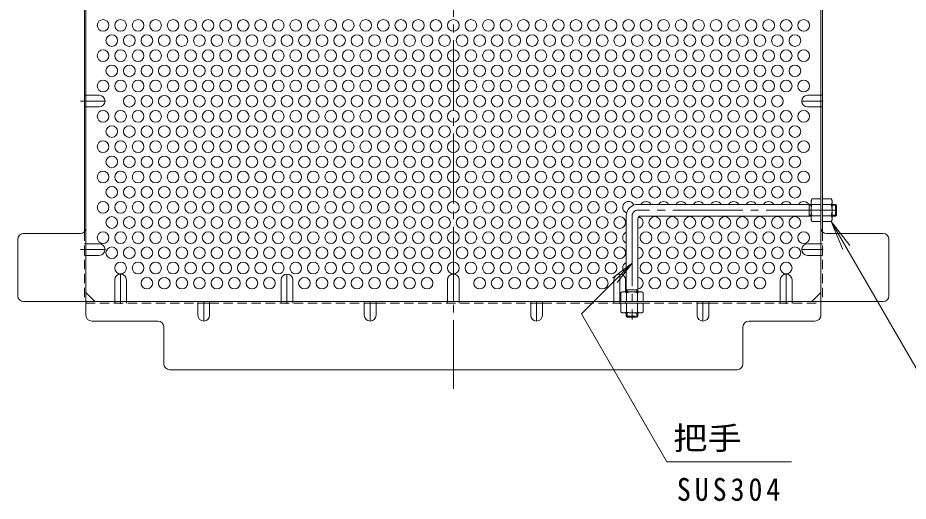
# Model space of a CAD drawing. Units: millimetres at full size, sheet at 1:4; details may follow other scales. Extents: x -752 to 1068, y -779 to 732.
# Drawn here: x 263.3 to 720.8, y 103 to 351.4 of the extents above; entities that cross this region are included whole.
import ezdxf
from ezdxf.enums import TextEntityAlignment as Align

# ---------------------------------------------------------------- set-up
doc = ezdxf.new("R2010")
doc.units = ezdxf.units.MM
doc.header["$LTSCALE"] = 4
for name, pattern in [('CHAIN1', [8, 5, -1, 1, -1]), ('CHAIN2', [12, 9, -1, 1, -1]), ('DASHED1', [1.8, 1.2, -0.6])]:
    doc.linetypes.add(name, pattern=pattern)
for name, color, linetype, lineweight in [('A-1_躯体', 3, 'Continuous', 9), ('A-5_文字', 7, 'Continuous', 9), ('A-6_寸法', 2, 'Continuous', 9), ('A-7_ハッチ', 2, 'Continuous', 9), ('A-8_記号', 2, 'Continuous', 9), ('A-B_ﾊｯﾁ', 2, 'Continuous', 9)]:
    doc.layers.add(name, color=color, linetype=linetype, lineweight=lineweight)
doc.styles.add('ＭＳ ゴシック', font='')
doc.styles.get('ＭＳ ゴシック').set_extended_font_data('MS Gothic')

msp = doc.modelspace()

# ---------------------------------------------------------------- linework, layer by layer
at = {"layer": 'A-1_躯体'}
for p, q in [((670.899, 255.557), (581.899, 255.557)), ((669.899, 249.557), (669.899, 255.557)), ((669.899, 255.057), (670.899, 255.057)), ((683.399, 255.557), (681.699, 255.557)), ((681.699, 255.057), (683.899, 255.057)), ((683.399, 249.557), (683.399, 255.557)), ((683.399, 255.557), (683.899, 255.057)), ((683.899, 250.057), (683.899, 255.057)), ((575.899, 249.557), (575.899, 210.557)), ((581.899, 248.057), (581.899, 210.557)), ((670.899, 249.557), (583.399, 249.557)), ((669.899, 250.057), (670.899, 250.057)), ((681.699, 250.057), (683.899, 250.057)), ((683.399, 249.557), (681.699, 249.557)), ((683.399, 249.557), (683.899, 250.057)), ((575.899, 211.557), (581.899, 211.557)), ((576.399, 211.557), (576.399, 210.557)), ((581.399, 211.557), (581.399, 210.557))]:
    msp.add_line(p, q, dxfattribs=at)
at = {"layer": 'A-1_躯体', "linetype": 'CHAIN2'}
for p, q in [((683.899, 252.557), (581.899, 252.557)), ((578.899, 249.557), (578.899, 196.324))]:
    msp.add_line(p, q, dxfattribs=at)
at = {"layer": 'A-1_躯体', "linetype": 'DASHED1'}
for p, q in [((575.899, 198.057), (575.899, 199.757)), ((575.899, 198.057), (581.899, 198.057)), ((575.899, 198.057), (576.399, 197.557)), ((576.399, 199.757), (576.399, 197.557)), ((576.399, 197.557), (581.399, 197.557)), ((581.399, 199.757), (581.399, 197.557)), ((581.899, 198.057), (581.399, 197.557)), ((581.899, 198.057), (581.899, 199.757))]:
    msp.add_line(p, q, dxfattribs=at)
at = {"layer": 'A-1_躯体'}
for centre, radius in [((581.899, 249.557), 6), ((583.399, 248.057), 1.5)]:
    msp.add_arc(centre, radius, 90, 180, dxfattribs=at)
at = {"layer": 'A-1_躯体', "linetype": 'CHAIN2'}
msp.add_arc((581.899, 249.557), 3, 90, 180, dxfattribs=at)
at = {"layer": 'A-5_文字'}
for p, q in [((681.266, 246.807), (753.537, 121.627)), ((681.266, 246.807), (687.245, 232.37)), ((681.266, 246.807), (690.778, 234.41)), ((578.899, 225.372), (571.289, 215.455)), ((596.808, 123.242), (552.87, 199.344)), ((660.853, 123.242), (596.808, 123.242))]:
    msp.add_line(p, q, dxfattribs=at)
msp.add_lwpolyline([(552.87, 199.344), (578.899, 225.372), (568.982, 217.763)], dxfattribs=at)
at = {"layer": 'A-6_寸法'}
for centre in [(307.099, 347.551), (316.099, 347.551), (325.099, 347.551), (334.099, 347.551), (343.099, 347.551), (352.099, 347.551), (361.099, 347.551), (370.099, 347.551), (379.099, 347.551), (388.099, 347.551), (397.099, 347.551), (406.099, 347.551), (415.099, 347.551), (424.099, 347.551), (433.099, 347.551), (442.099, 347.551), (451.099, 347.551), (460.099, 347.551), (469.099, 347.551), (478.099, 347.551), (487.099, 347.551), (496.099, 347.551), (505.099, 347.551), (514.099, 347.551), (523.099, 347.551), (532.099, 347.551), (541.099, 347.551), (550.099, 347.551), (559.099, 347.551), (568.099, 347.551), (577.099, 347.551), (586.099, 347.551), (595.099, 347.551), (604.099, 347.551), (613.099, 347.551), (622.099, 347.551), (631.099, 347.551), (640.099, 347.551), (649.099, 347.551), (658.099, 347.551), (667.099, 347.551), (311.599, 339.757), (320.599, 339.757), (329.599, 339.757), (338.599, 339.757), (347.599, 339.757), (356.599, 339.757), (365.599, 339.757), (374.599, 339.757), (383.599, 339.757), (392.599, 339.757), (401.599, 339.757), (410.599, 339.757), (419.599, 339.757), (428.599, 339.757), (437.599, 339.757), (446.599, 339.757), (455.599, 339.757), (464.599, 339.757), (473.599, 339.757), (482.599, 339.757), (491.599, 339.757), (500.599, 339.757), (509.599, 339.757), (518.599, 339.757), (527.599, 339.757), (536.599, 339.757), (545.599, 339.757), (554.599, 339.757), (563.599, 339.757), (572.599, 339.757), (581.599, 339.757), (590.599, 339.757), (599.599, 339.757), (608.599, 339.757), (617.599, 339.757), (626.599, 339.757), (635.599, 339.757), (644.599, 339.757), (653.599, 339.757), (662.599, 339.757), (307.099, 331.963), (316.099, 331.963), (325.099, 331.963), (334.099, 331.963), (343.099, 331.963), (352.099, 331.963), (361.099, 331.963), (370.099, 331.963), (379.099, 331.963), (388.099, 331.963), (397.099, 331.963), (406.099, 331.963), (415.099, 331.963), (424.099, 331.963), (433.099, 331.963), (442.099, 331.963), (451.099, 331.963), (460.099, 331.963), (469.099, 331.963), (478.099, 331.963), (487.099, 331.963), (496.099, 331.963), (505.099, 331.963), (514.099, 331.963), (523.099, 331.963), (532.099, 331.963), (541.099, 331.963), (550.099, 331.963), (559.099, 331.963), (568.099, 331.963), (577.099, 331.963), (586.099, 331.963), (595.099, 331.963), (604.099, 331.963), (613.099, 331.963), (622.099, 331.963), (631.099, 331.963), (640.099, 331.963), (649.099, 331.963), (658.099, 331.963), (667.099, 331.963), (311.599, 324.169), (320.599, 324.169), (329.599, 324.169), (338.599, 324.169), (347.599, 324.169), (356.599, 324.169), (365.599, 324.169), (374.599, 324.169), (383.599, 324.169), (392.599, 324.169), (401.599, 324.169), (410.599, 324.169), (419.599, 324.169), (428.599, 324.169), (437.599, 324.169), (446.599, 324.169), (455.599, 324.169), (464.599, 324.169), (473.599, 324.169), (482.599, 324.169), (491.599, 324.169), (500.599, 324.169), (509.599, 324.169), (518.599, 324.169), (527.599, 324.169), (536.599, 324.169), (545.599, 324.169), (554.599, 324.169), (563.599, 324.169), (572.599, 324.169), (581.599, 324.169), (590.599, 324.169), (599.599, 324.169), (608.599, 324.169), (617.599, 324.169), (626.599, 324.169), (635.599, 324.169), (644.599, 324.169), (653.599, 324.169), (662.599, 324.169), (307.099, 316.374), (316.099, 316.374), (325.099, 316.374), (334.099, 316.374), (343.099, 316.374), (352.099, 316.374), (361.099, 316.374), (370.099, 316.374), (379.099, 316.374), (388.099, 316.374), (397.099, 316.374), (406.099, 316.374), (415.099, 316.374), (424.099, 316.374), (433.099, 316.374), (442.099, 316.374), (451.099, 316.374), (460.099, 316.374), (469.099, 316.374), (478.099, 316.374), (487.099, 316.374), (496.099, 316.374), (505.099, 316.374), (514.099, 316.374), (523.099, 316.374), (532.099, 316.374), (541.099, 316.374), (550.099, 316.374), (559.099, 316.374), (568.099, 316.374), (577.099, 316.374), (586.099, 316.374), (595.099, 316.374), (604.099, 316.374), (613.099, 316.374), (622.099, 316.374), (631.099, 316.374), (640.099, 316.374), (649.099, 316.374), (658.099, 316.374), (667.099, 316.374), (320.599, 308.58), (329.599, 308.58), (338.599, 308.58), (347.599, 308.58), (356.599, 308.58), (365.599, 308.58), (374.599, 308.58), (383.599, 308.58), (392.599, 308.58), (401.599, 308.58), (410.599, 308.58), (419.599, 308.58), (428.599, 308.58), (437.599, 308.58), (446.599, 308.58), (455.599, 308.58), (464.599, 308.58), (473.599, 308.58), (482.599, 308.58), (491.599, 308.58), (500.599, 308.58), (509.599, 308.58), (518.599, 308.58), (527.599, 308.58), (536.599, 308.58), (545.599, 308.58), (554.599, 308.58), (563.599, 308.58), (572.599, 308.58), (581.599, 308.58), (590.599, 308.58), (599.599, 308.58), (608.599, 308.58), (617.599, 308.58), (626.599, 308.58), (635.599, 308.58), (644.599, 308.58), (653.599, 308.58), (307.099, 300.786), (316.099, 300.786), (325.099, 300.786), (334.099, 300.786), (343.099, 300.786), (352.099, 300.786), (361.099, 300.786), (370.099, 300.786), (379.099, 300.786), (388.099, 300.786), (397.099, 300.786), (406.099, 300.786), (415.099, 300.786), (424.099, 300.786), (433.099, 300.786), (442.099, 300.786), (451.099, 300.786), (460.099, 300.786), (469.099, 300.786), (478.099, 300.786), (487.099, 300.786), (496.099, 300.786), (505.099, 300.786), (514.099, 300.786), (523.099, 300.786), (532.099, 300.786), (541.099, 300.786), (550.099, 300.786), (559.099, 300.786), (568.099, 300.786), (577.099, 300.786), (586.099, 300.786), (595.099, 300.786), (604.099, 300.786), (613.099, 300.786), (622.099, 300.786), (631.099, 300.786), (640.099, 300.786), (649.099, 300.786), (658.099, 300.786), (667.099, 300.786), (311.599, 292.992), (320.599, 292.992), (329.599, 292.992), (338.599, 292.992), (347.599, 292.992), (356.599, 292.992), (365.599, 292.992), (374.599, 292.992), (383.599, 292.992), (392.599, 292.992), (401.599, 292.992), (410.599, 292.992), (419.599, 292.992), (428.599, 292.992), (437.599, 292.992), (446.599, 292.992), (455.599, 292.992), (464.599, 292.992), (473.599, 292.992), (482.599, 292.992), (491.599, 292.992), (500.599, 292.992), (509.599, 292.992), (518.599, 292.992), (527.599, 292.992), (536.599, 292.992), (545.599, 292.992), (554.599, 292.992), (563.599, 292.992), (572.599, 292.992), (581.599, 292.992), (590.599, 292.992), (599.599, 292.992), (608.599, 292.992), (617.599, 292.992), (626.599, 292.992), (635.599, 292.992), (644.599, 292.992), (653.599, 292.992), (662.599, 292.992), (307.099, 285.198), (316.099, 285.198), (325.099, 285.198), (334.099, 285.198), (343.099, 285.198), (352.099, 285.198), (361.099, 285.198), (370.099, 285.198), (379.099, 285.198), (388.099, 285.198), (397.099, 285.198), (406.099, 285.198), (415.099, 285.198), (424.099, 285.198), (433.099, 285.198), (442.099, 285.198), (451.099, 285.198), (460.099, 285.198), (469.099, 285.198), (478.099, 285.198), (487.099, 285.198), (496.099, 285.198), (505.099, 285.198), (514.099, 285.198), (523.099, 285.198), (532.099, 285.198), (541.099, 285.198), (550.099, 285.198), (559.099, 285.198), (568.099, 285.198), (577.099, 285.198), (586.099, 285.198), (595.099, 285.198), (604.099, 285.198), (613.099, 285.198), (622.099, 285.198), (631.099, 285.198), (640.099, 285.198), (649.099, 285.198), (658.099, 285.198), (667.099, 285.198), (311.599, 277.403), (320.599, 277.403), (329.599, 277.403), (338.599, 277.403), (347.599, 277.403), (356.599, 277.403), (365.599, 277.403), (374.599, 277.403), (383.599, 277.403), (392.599, 277.403), (401.599, 277.403), (410.599, 277.403), (419.599, 277.403), (428.599, 277.403), (437.599, 277.403), (446.599, 277.403), (455.599, 277.403), (464.599, 277.403), (473.599, 277.403), (482.599, 277.403), (491.599, 277.403), (500.599, 277.403), (509.599, 277.403), (518.599, 277.403), (527.599, 277.403), (536.599, 277.403), (545.599, 277.403), (554.599, 277.403), (563.599, 277.403), (572.599, 277.403), (581.599, 277.403), (590.599, 277.403), (599.599, 277.403), (608.599, 277.403), (617.599, 277.403), (626.599, 277.403), (635.599, 277.403), (644.599, 277.403), (653.599, 277.403), (662.599, 277.403), (307.099, 269.609), (316.099, 269.609), (325.099, 269.609), (334.099, 269.609), (343.099, 269.609), (352.099, 269.609), (361.099, 269.609), (370.099, 269.609), (379.099, 269.609), (388.099, 269.609), (397.099, 269.609), (406.099, 269.609), (415.099, 269.609), (424.099, 269.609), (433.099, 269.609), (442.099, 269.609), (451.099, 269.609), (460.099, 269.609), (469.099, 269.609), (478.099, 269.609), (487.099, 269.609), (496.099, 269.609), (505.099, 269.609), (514.099, 269.609), (523.099, 269.609), (532.099, 269.609), (541.099, 269.609), (550.099, 269.609), (559.099, 269.609), (568.099, 269.609), (577.099, 269.609), (586.099, 269.609), (595.099, 269.609), (604.099, 269.609), (613.099, 269.609), (622.099, 269.609), (631.099, 269.609), (640.099, 269.609), (649.099, 269.609), (658.099, 269.609), (667.099, 269.609), (311.599, 261.815), (320.599, 261.815), (329.599, 261.815), (338.599, 261.815), (347.599, 261.815), (356.599, 261.815), (365.599, 261.815), (374.599, 261.815), (383.599, 261.815), (392.599, 261.815), (401.599, 261.815), (410.599, 261.815), (419.599, 261.815), (428.599, 261.815), (437.599, 261.815), (446.599, 261.815), (455.599, 261.815), (464.599, 261.815), (473.599, 261.815), (482.599, 261.815), (491.599, 261.815), (500.599, 261.815), (509.599, 261.815), (518.599, 261.815), (527.599, 261.815), (536.599, 261.815), (545.599, 261.815), (554.599, 261.815), (563.599, 261.815), (572.599, 261.815), (581.599, 261.815), (590.599, 261.815), (599.599, 261.815), (608.599, 261.815), (617.599, 261.815), (626.599, 261.815), (635.599, 261.815), (644.599, 261.815), (653.599, 261.815), (662.599, 261.815), (307.099, 254.021), (316.099, 254.021), (325.099, 254.021), (334.099, 254.021), (343.099, 254.021), (352.099, 254.021), (361.099, 254.021), (370.099, 254.021), (379.099, 254.021), (388.099, 254.021), (397.099, 254.021), (406.099, 254.021), (415.099, 254.021), (424.099, 254.021), (433.099, 254.021), (442.099, 254.021), (451.099, 254.021), (460.099, 254.021), (469.099, 254.021), (478.099, 254.021), (487.099, 254.021), (496.099, 254.021), (505.099, 254.021), (514.099, 254.021), (523.099, 254.021), (532.099, 254.021), (541.099, 254.021), (550.099, 254.021), (559.099, 254.021), (568.099, 254.021), (311.599, 246.226), (320.599, 246.226), (329.599, 246.226), (338.599, 246.226), (347.599, 246.226), (356.599, 246.226), (365.599, 246.226), (374.599, 246.226), (383.599, 246.226), (392.599, 246.226), (401.599, 246.226), (410.599, 246.226), (419.599, 246.226), (428.599, 246.226), (437.599, 246.226), (446.599, 246.226), (455.599, 246.226), (464.599, 246.226), (473.599, 246.226), (482.599, 246.226), (491.599, 246.226), (500.599, 246.226), (509.599, 246.226), (518.599, 246.226), (527.599, 246.226), (536.599, 246.226), (545.599, 246.226), (554.599, 246.226), (563.599, 246.226), (572.599, 246.226), (590.599, 246.226), (599.599, 246.226), (608.599, 246.226), (617.599, 246.226), (626.599, 246.226), (635.599, 246.226), (644.599, 246.226), (653.599, 246.226), (662.599, 246.226), (307.099, 238.432), (316.099, 238.432), (325.099, 238.432), (334.099, 238.432), (343.099, 238.432), (352.099, 238.432), (361.099, 238.432), (370.099, 238.432), (379.099, 238.432), (388.099, 238.432), (397.099, 238.432), (406.099, 238.432), (415.099, 238.432), (424.099, 238.432), (433.099, 238.432), (442.099, 238.432), (451.099, 238.432), (460.099, 238.432), (469.099, 238.432), (478.099, 238.432), (487.099, 238.432), (496.099, 238.432), (505.099, 238.432), (514.099, 238.432), (523.099, 238.432), (532.099, 238.432), (541.099, 238.432), (550.099, 238.432), (559.099, 238.432), (568.099, 238.432), (586.099, 238.432), (595.099, 238.432), (604.099, 238.432), (613.099, 238.432), (622.099, 238.432), (631.099, 238.432), (640.099, 238.432), (649.099, 238.432), (658.099, 238.432), (667.099, 238.432), (311.599, 230.638), (320.599, 230.638), (329.599, 230.638), (338.599, 230.638), (347.599, 230.638), (356.599, 230.638), (365.599, 230.638), (374.599, 230.638), (383.599, 230.638), (392.599, 230.638), (401.599, 230.638), (410.599, 230.638), (419.599, 230.638), (428.599, 230.638), (437.599, 230.638), (446.599, 230.638), (455.599, 230.638), (464.599, 230.638), (473.599, 230.638), (482.599, 230.638), (491.599, 230.638), (500.599, 230.638), (509.599, 230.638), (518.599, 230.638), (527.599, 230.638), (536.599, 230.638), (545.599, 230.638), (554.599, 230.638), (563.599, 230.638), (572.599, 230.638), (590.599, 230.638), (599.599, 230.638), (608.599, 230.638), (617.599, 230.638), (626.599, 230.638), (635.599, 230.638), (644.599, 230.638), (653.599, 230.638), (662.599, 230.638), (316.099, 222.844), (325.099, 222.844), (334.099, 222.844), (343.099, 222.844), (352.099, 222.844), (361.099, 222.844), (370.099, 222.844), (379.099, 222.844), (388.099, 222.844), (397.099, 222.844), (406.099, 222.844), (415.099, 222.844), (424.099, 222.844), (433.099, 222.844), (442.099, 222.844), (451.099, 222.844), (460.099, 222.844), (469.099, 222.844), (478.099, 222.844), (487.099, 222.844), (496.099, 222.844), (505.099, 222.844), (514.099, 222.844), (523.099, 222.844), (532.099, 222.844), (541.099, 222.844), (550.099, 222.844), (559.099, 222.844), (568.099, 222.844), (586.099, 222.844), (595.099, 222.844), (604.099, 222.844), (613.099, 222.844), (622.099, 222.844), (631.099, 222.844), (640.099, 222.844), (649.099, 222.844), (658.099, 222.844), (329.599, 215.05), (338.599, 215.05), (347.599, 215.05), (356.599, 215.05), (365.599, 215.05), (374.599, 215.05), (383.599, 215.05), (392.599, 215.05), (410.599, 215.05), (419.599, 215.05), (428.599, 215.05), (437.599, 215.05), (446.599, 215.05), (455.599, 215.05), (464.599, 215.05), (473.599, 215.05), (500.599, 215.05), (509.599, 215.05), (518.599, 215.05), (527.599, 215.05), (536.599, 215.05), (545.599, 215.05), (554.599, 215.05), (563.599, 215.05), (590.599, 215.05), (599.599, 215.05), (608.599, 215.05), (617.599, 215.05), (626.599, 215.05), (635.599, 215.05), (644.599, 215.05)]:
    msp.add_circle(centre, 3, dxfattribs=at)
for centre, start, end in [((577.099, 254.021), 22.34376, 251.25778), ((586.099, 254.021), 29.83741, 150.16259), ((595.099, 254.021), 29.83741, 150.16259), ((604.099, 254.021), 29.83741, 150.16259), ((613.099, 254.021), 29.83741, 150.16259), ((622.099, 254.021), 29.83741, 150.16259), ((631.099, 254.021), 29.83741, 150.16259), ((640.099, 254.021), 29.83741, 150.16259), ((649.099, 254.021), 29.83741, 150.16259), ((658.099, 254.021), 29.83741, 150.16259), ((667.099, 254.021), 29.83741, 150.16259), ((581.599, 246.226), 275.73917, 74.7612), ((577.099, 238.432), 113.57818, 246.42182), ((581.599, 230.638), 275.73917, 84.26083), ((577.099, 222.844), 113.57818, 246.42182), ((581.599, 215.05), 275.73917, 84.26083)]:
    msp.add_arc(centre, 3, start, end, dxfattribs=at)
at = {"layer": 'A-7_ハッチ', "linetype": 'CHAIN2'}
msp.add_line((487.099, 627.957), (487.099, 160.763), dxfattribs=at)
at = {"layer": 'A-7_ハッチ'}
for p, q in [((298.299, 590.164), (298.299, 198.557)), ((675.899, 198.557), (675.899, 590.164)), ((297.499, 241.518), (297.499, 375.899)), ((676.699, 241.518), (676.699, 375.899)), ((295.299, 240.557), (266.295, 240.557)), ((707.902, 240.557), (678.899, 240.557)), ((263.295, 208.557), (263.295, 237.557)), ((710.902, 208.557), (710.902, 237.557)), ((302.911, 205.557), (298.299, 210.169)), ((671.287, 205.557), (675.899, 210.169)), ((266.295, 205.557), (707.902, 205.557)), ((355.849, 204.757), (361.849, 204.757)), ((441.349, 204.757), (447.349, 204.757)), ((526.849, 204.757), (532.849, 204.757)), ((612.349, 204.757), (618.349, 204.757)), ((335.3, 195.557), (301.299, 195.557)), ((338.3, 192.557), (338.3, 173.557)), ((635.898, 173.557), (635.898, 192.557)), ((638.898, 195.557), (672.899, 195.557)), ((341.3, 170.557), (632.898, 170.557))]:
    msp.add_line(p, q, dxfattribs=at)
at = {"layer": 'A-7_ハッチ', "linetype": 'DASHED1'}
for p, q in [((298.299, 311.624), (297.499, 311.624)), ((675.899, 311.624), (676.699, 311.624)), ((298.299, 305.624), (297.499, 305.624)), ((675.899, 305.624), (676.699, 305.624)), ((297.499, 241.518), (297.499, 205.552)), ((676.699, 241.518), (676.699, 205.552)), ((298.299, 235.299), (297.499, 235.299)), ((675.899, 235.299), (676.699, 235.299)), ((298.299, 229.299), (297.499, 229.299)), ((675.899, 229.299), (676.699, 229.299)), ((298.299, 204.757), (355.849, 204.757)), ((313.099, 205.557), (313.099, 204.757)), ((319.099, 205.557), (319.099, 204.757)), ((361.849, 204.757), (441.349, 204.757)), ((398.599, 205.557), (398.599, 204.757)), ((404.599, 205.557), (404.599, 204.757)), ((447.349, 204.757), (526.849, 204.757)), ((484.099, 205.557), (484.099, 204.757)), ((490.099, 205.557), (490.099, 204.757)), ((532.849, 204.757), (612.349, 204.757)), ((569.599, 205.557), (569.599, 204.757)), ((575.599, 205.557), (575.599, 204.757)), ((618.349, 204.757), (675.899, 204.757)), ((655.099, 205.557), (655.099, 204.757)), ((661.099, 205.557), (661.099, 204.757))]:
    msp.add_line(p, q, dxfattribs=at)
at = {"layer": 'A-7_ハッチ'}
for centre, start, end in [((295.299, 243.557), 270, 0), ((678.899, 243.557), 180, 270), ((266.295, 237.557), 90, 180), ((707.902, 237.557), 0, 90), ((266.295, 208.557), 180, 270), ((707.902, 208.557), 270, 0), ((301.299, 198.557), 180, 270), ((672.899, 198.557), 270, 0), ((335.3, 192.557), 0, 90), ((638.898, 192.557), 90, 180), ((341.3, 173.557), 180, 270), ((632.898, 173.557), 270, 0)]:
    msp.add_arc(centre, 3, start, end, dxfattribs=at)
at = {"layer": 'A-8_記号'}
for p, q in [((305.099, 311.624), (298.299, 311.624)), ((669.099, 311.624), (675.899, 311.624)), ((305.099, 305.624), (298.299, 305.624)), ((669.099, 305.624), (675.899, 305.624)), ((305.099, 235.299), (298.299, 235.299)), ((669.099, 235.299), (675.899, 235.299)), ((305.099, 229.299), (298.299, 229.299)), ((669.099, 229.299), (675.899, 229.299)), ((313.099, 216.707), (313.099, 205.557)), ((319.099, 216.707), (319.099, 205.557)), ((398.599, 216.707), (398.599, 205.557)), ((404.599, 216.707), (404.599, 205.557)), ((484.099, 216.707), (484.099, 205.557)), ((490.099, 216.707), (490.099, 205.557)), ((569.599, 216.707), (569.599, 205.557)), ((575.599, 216.707), (575.599, 210.557)), ((655.099, 216.707), (655.099, 205.557)), ((661.099, 216.707), (661.099, 205.557)), ((355.849, 198.556), (355.849, 205.557)), ((361.849, 198.556), (361.849, 205.557)), ((441.349, 198.556), (441.349, 205.557)), ((447.349, 198.556), (447.349, 205.557)), ((526.849, 198.556), (526.849, 205.557)), ((532.849, 198.556), (532.849, 205.557)), ((612.349, 198.556), (612.349, 205.557)), ((618.349, 198.556), (618.349, 205.557))]:
    msp.add_line(p, q, dxfattribs=at)
at = {"layer": 'A-8_記号', "linetype": 'CHAIN1'}
for p, q in [((295.591, 308.624), (308.099, 308.624)), ((677.099, 308.624), (666.099, 308.624)), ((295.591, 232.299), (308.099, 232.299)), ((677.099, 232.299), (666.099, 232.299)), ((316.099, 204.357), (316.099, 219.707)), ((401.599, 204.357), (401.599, 219.707)), ((487.099, 205.557), (487.099, 219.707)), ((572.599, 204.357), (572.599, 219.707)), ((658.099, 204.357), (658.099, 219.707)), ((358.849, 205.557), (358.849, 195.556)), ((444.349, 205.557), (444.349, 195.556)), ((529.849, 205.557), (529.849, 195.556)), ((615.349, 205.557), (615.349, 195.556))]:
    msp.add_line(p, q, dxfattribs=at)
at = {"layer": 'A-8_記号'}
for centre, start, end in [((305.099, 308.624), 270, 90), ((669.099, 308.624), 90, 270), ((305.099, 232.299), 270, 90), ((669.099, 232.299), 90, 270), ((316.099, 216.707), 0, 180), ((401.599, 216.707), 0, 180), ((487.099, 216.707), 0, 180), ((572.599, 216.707), 0, 180), ((658.099, 216.707), 0, 180), ((358.849, 198.556), 180, 0), ((444.349, 198.556), 180, 0), ((529.849, 198.556), 180, 0), ((615.349, 198.556), 180, 0)]:
    msp.add_arc(centre, 3, start, end, dxfattribs=at)
at = {"layer": 'A-B_ﾊｯﾁ'}
for p, q in [((670.899, 257.557), (671.332, 258.307)), ((670.899, 247.557), (670.899, 257.557)), ((675.899, 258.307), (671.332, 258.307)), ((675.899, 246.807), (675.899, 258.307)), ((676.699, 246.807), (676.699, 258.307)), ((676.699, 258.307), (681.266, 258.307)), ((681.699, 257.557), (681.266, 258.307)), ((681.699, 247.557), (681.699, 257.557)), ((671.332, 255.42), (675.899, 255.42)), ((681.266, 255.42), (676.699, 255.42)), ((670.899, 247.557), (671.332, 246.807)), ((671.332, 249.693), (675.899, 249.693)), ((681.266, 249.693), (676.699, 249.693)), ((681.699, 247.557), (681.266, 246.807)), ((675.899, 246.807), (671.332, 246.807)), ((676.699, 246.807), (681.266, 246.807)), ((573.899, 210.557), (573.149, 210.124)), ((573.899, 210.557), (583.899, 210.557)), ((583.899, 210.557), (584.649, 210.124)), ((573.149, 205.557), (573.149, 210.124)), ((576.036, 210.124), (576.036, 205.557)), ((581.762, 210.124), (581.762, 205.557)), ((584.649, 205.557), (584.649, 210.124)), ((573.149, 205.557), (584.649, 205.557))]:
    msp.add_line(p, q, dxfattribs=at)
at = {"layer": 'A-B_ﾊｯﾁ', "linetype": 'DASHED1'}
for p, q in [((584.649, 204.757), (573.149, 204.757)), ((573.149, 204.757), (573.149, 200.19)), ((576.036, 200.19), (576.036, 204.757)), ((581.762, 200.19), (581.762, 204.757)), ((584.649, 204.757), (584.649, 200.19)), ((573.899, 199.757), (573.149, 200.19)), ((583.899, 199.757), (573.899, 199.757)), ((583.899, 199.757), (584.649, 200.19))]:
    msp.add_line(p, q, dxfattribs=at)
at = {"layer": 'A-B_ﾊｯﾁ'}
for centre, radius, start, end in [((674.181, 256.662), 3.29, 149.99998, 176.07924), ((673.634, 256.897), 2.735, 180.2103, 212.68507), ((678.417, 256.662), 3.29, 3.92076, 30.00002), ((678.964, 256.897), 2.735, 327.31493, 359.7897), ((680.581, 252.557), 9.683, 162.79973, 197.20026), ((672.016, 252.557), 9.683, 342.79974, 17.20027), ((673.634, 248.216), 2.735, 147.31491, 179.78969), ((674.181, 248.451), 3.29, 183.92075, 210), ((678.964, 248.216), 2.735, 0.21031, 32.68509), ((678.417, 248.451), 3.29, 330, 356.07925), ((574.794, 207.275), 3.29, 93.92075, 120), ((574.559, 207.822), 2.735, 57.31491, 89.78969), ((578.899, 200.874), 9.683, 72.79973, 107.20026), ((583.239, 207.822), 2.735, 90.2103, 122.68507), ((583.004, 207.275), 3.29, 59.99998, 86.07924)]:
    msp.add_arc(centre, radius, start, end, dxfattribs=at)
at = {"layer": 'A-B_ﾊｯﾁ', "linetype": 'DASHED1'}
for centre, radius, start, end in [((574.794, 203.039), 3.29, 239.99998, 266.07924), ((574.559, 202.491), 2.735, 270.2103, 302.68507), ((578.899, 209.439), 9.683, 252.79973, 287.20026), ((583.239, 202.491), 2.735, 237.31491, 269.78969), ((583.004, 203.039), 3.29, 273.92075, 300)]:
    msp.add_arc(centre, radius, start, end, dxfattribs=at)

# ---------------------------------------------------------------- texts
at = {"layer": 'A-5_文字', "color": 2, "style": 'ＭＳ ゴシック', "width": 1.1}
msp.add_text('把手', height=11.73, dxfattribs=at).set_placement((600.058, 125.976), align=Align.BOTTOM_LEFT)
at = {"layer": 'A-5_文字', "color": 2, "insert": (601.933, 102.962), "char_height": 11.73, "attachment_point": 7, "style": 'ＭＳ ゴシック'}
msp.add_mtext('\\T1.28;\\W0.9;SUS304', dxfattribs=at)

doc.saveas('drawing.dxf')
